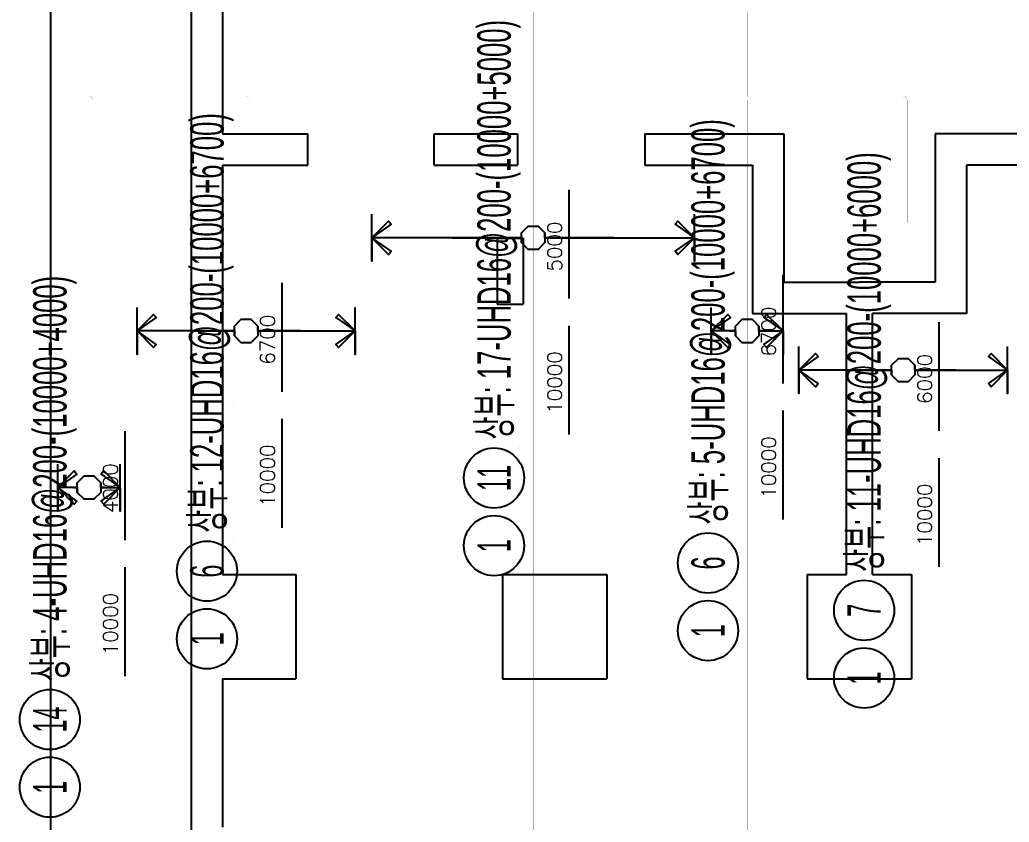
# Model space of a CAD drawing. Header units: millimetres. Extents: x 262481 to 2519995, y -394348 to 364571.
# Drawn here: x 470096 to 479574, y -177844 to -170159 of the extents above; entities that cross this region are included whole.
import ezdxf
from ezdxf.enums import TextEntityAlignment as Align

# ---------------------------------------------------------------- set-up
doc = ezdxf.new("R2010")
doc.units = ezdxf.units.MM
doc.header["$LTSCALE"] = 65
for name, color, linetype in [('DIM', 7, 'Continuous'), ('RP_TAG', 7, 'Continuous'), ('XDIM', 7, 'Continuous'), ('XREBAR', 1, 'Continuous'), ('버림', 8, 'Continuous')]:
    doc.layers.add(name, color=color, linetype=linetype)
doc.styles.add('RPWK1', font='arial.ttf', dxfattribs={"bigfont": 'whgtxt.shx'})
doc.styles.add('RPWK2', font='romans.shx', dxfattribs={"bigfont": 'whgtxt.shx'})

# ---------------------------------------------------------------- blocks, each defined once
blk = doc.blocks.new('xdfndgns')
at = {"color": 3, "linetype": 'ByBlock'}
blk.add_lwpolyline([(0, 12575), (0, 0), (3000, 0), (3000, 1785), (6250, 1785), (6250, 0), (9250, 0), (9250, 1785), (12290, 1785), (12290, 0), (15290, 0), (15290, 1785), (18330, 1785), (18330, 0), (21330, 0)], dxfattribs=at)
at = {"layer": 'DIM', "color": 5}
for p, q in [((1350, 14225), (1350, 750)), ((1650, 11025), (1650, 9675)), ((1650, 9675), (2465, 9675)), ((2465, 9375), (2465, 9675)), ((3675, 9375), (3675, 9675)), ((3675, 9675), (4475, 9675)), ((4475, 9675), (4475, 9375)), ((5695, 9675), (5695, 9375)), ((5695, 9675), (7025, 9675)), ((7025, 9675), (7025, 8255)), ((9805, 9675), (8475, 9675)), ((8475, 9675), (8475, 8255)), ((1650, 9375), (2465, 9375)), ((1650, 9375), (1650, 5455)), ((3675, 9375), (4475, 9375)), ((5695, 9375), (6725, 9375)), ((6725, 9375), (6725, 7955)), ((9805, 9375), (8775, 9375)), ((8775, 9375), (8775, 7955)), ((4280, 8675), (4280, 8045)), ((4280, 8675), (4530, 8675)), ((4530, 8675), (4530, 8045)), ((7025, 8255), (7750, 8255)), ((8475, 8255), (7750, 8255)), ((4280, 8045), (4530, 8045)), ((6725, 7955), (7625, 7955)), ((7625, 5455), (7625, 7955)), ((7875, 5455), (7875, 7955)), ((8775, 7955), (7875, 7955)), ((1650, 5455), (2350, 5455)), ((2350, 5455), (2350, 4455)), ((4330, 5455), (5330, 5455)), ((4330, 5455), (4330, 4455)), ((5330, 5455), (5330, 4455)), ((7250, 5455), (7625, 5455)), ((7250, 5455), (7250, 4455)), ((7875, 5455), (8250, 5455)), ((8250, 5455), (8250, 4455)), ((1650, 4455), (1650, 3035)), ((1650, 4455), (2350, 4455)), ((4330, 4455), (5330, 4455)), ((7250, 4455), (8250, 4455))]:
    blk.add_line(p, q, dxfattribs=at)
blk = doc.blocks.new('*U2425', base_point=(470384.0943, -176573.0776))
at = {"layer": 'RP_TAG', "color": 0, "linetype": 'Continuous', "ltscale": 100}
for centre in [(470384.095352, -176861.0776), (470384.097744, -177509.0776)]:
    blk.add_circle(centre, 288, dxfattribs=at)
at = {"layer": 'RP_TAG', "color": 0, "linetype": 'Continuous', "ltscale": 100, "style": 'RPWK1', "width": 0.55}
blk.add_text('상부: 4-UHD16@200-(10000+4000)', height=320, rotation=90.0002104601, dxfattribs=at).set_placement((470384.09398, -176493.0776), align=Align.MIDDLE_LEFT)
at = {"layer": 'RP_TAG', "color": 0, "linetype": 'Continuous', "ltscale": 100, "style": 'RPWK1', "width": 0.5}
for s, rotation, oblique, p in [('14', 90.0002104552, 359.9999999951, (470384.095352, -176861.0776)), ('1', 90.0002104619, 0.0000000017, (470384.097744, -177509.0776))]:
    blk.add_text(s, height=320, rotation=rotation, dxfattribs=dict(at, oblique=oblique)).set_placement(p, align=Align.MIDDLE_CENTER)
blk = doc.blocks.new('*U2428', base_point=(474639.0943, -174259.1491))
at = {"layer": 'RP_TAG', "color": 0, "linetype": 'Continuous', "ltscale": 100}
for centre in [(474639.095352, -174547.1491), (474639.097744, -175195.1491)]:
    blk.add_circle(centre, 288, dxfattribs=at)
at = {"layer": 'RP_TAG', "color": 0, "linetype": 'Continuous', "ltscale": 100, "style": 'RPWK1', "width": 0.55}
blk.add_text('상부: 17-UHD16@200-(10000+5000)', height=320, rotation=90.0002104601, dxfattribs=at).set_placement((474639.09398, -174179.1491), align=Align.MIDDLE_LEFT)
at = {"layer": 'RP_TAG', "color": 0, "linetype": 'Continuous', "ltscale": 100, "style": 'RPWK1', "width": 0.5}
for s, rotation, oblique, p in [('11', 90.0002104619, 0.0000000017, (474639.095352, -174547.1491)), ('1', 90.0002104552, 359.9999999951, (474639.097744, -175195.1491))]:
    blk.add_text(s, height=320, rotation=rotation, dxfattribs=dict(at, oblique=oblique)).set_placement(p, align=Align.MIDDLE_CENTER)
blk = doc.blocks.new('*U2429', base_point=(478184.0943, -175526.6491))
at = {"layer": 'RP_TAG', "color": 0, "linetype": 'Continuous', "ltscale": 100}
for centre in [(478184.095352, -175814.6491), (478184.097744, -176462.6491)]:
    blk.add_circle(centre, 288, dxfattribs=at)
at = {"layer": 'RP_TAG', "color": 0, "linetype": 'Continuous', "ltscale": 100, "style": 'RPWK1', "width": 0.55}
blk.add_text('상부: 11-UHD16@200-(10000+6000)', height=320, rotation=90.0002104601, dxfattribs=at).set_placement((478184.09398, -175446.6491), align=Align.MIDDLE_LEFT)
at = {"layer": 'RP_TAG', "color": 0, "linetype": 'Continuous', "ltscale": 100, "style": 'RPWK1', "oblique": 359.9999999951, "width": 0.5}
for s, p in [('7', (478184.095352, -175814.6491)), ('1', (478184.097744, -176462.6491))]:
    blk.add_text(s, height=320, rotation=90.0002104552, dxfattribs=at).set_placement(p, align=Align.MIDDLE_CENTER)
blk = doc.blocks.new('*U2431', base_point=(471889.0943, -175151.6491))
at = {"layer": 'RP_TAG', "color": 0, "linetype": 'Continuous', "ltscale": 100}
for centre in [(471889.095352, -175439.6491), (471889.097744, -176087.6491)]:
    blk.add_circle(centre, 288, dxfattribs=at)
at = {"layer": 'RP_TAG', "color": 0, "linetype": 'Continuous', "ltscale": 100, "style": 'RPWK1', "width": 0.55}
blk.add_text('상부: 12-UHD16@200-(10000+6700)', height=320, rotation=90.0002104601, dxfattribs=at).set_placement((471889.09398, -175071.6491), align=Align.MIDDLE_LEFT)
at = {"layer": 'RP_TAG', "color": 0, "linetype": 'Continuous', "ltscale": 100, "style": 'RPWK1', "width": 0.5}
for s, rotation, oblique, p in [('6', 90.0002104619, 0.0000000017, (471889.095352, -175439.6491)), ('1', 90.0002104552, 359.9999999951, (471889.097744, -176087.6491))]:
    blk.add_text(s, height=320, rotation=rotation, dxfattribs=dict(at, oblique=oblique)).set_placement(p, align=Align.MIDDLE_CENTER)
blk = doc.blocks.new('*U2432', base_point=(476689.0943, -175073.0776))
at = {"layer": 'RP_TAG', "color": 0, "linetype": 'Continuous', "ltscale": 100}
for centre in [(476689.095352, -175361.0776), (476689.097744, -176009.0776)]:
    blk.add_circle(centre, 288, dxfattribs=at)
at = {"layer": 'RP_TAG', "color": 0, "linetype": 'Continuous', "ltscale": 100, "style": 'RPWK1', "width": 0.55}
blk.add_text('상부: 5-UHD16@200-(10000+6700)', height=320, rotation=90.0002104601, dxfattribs=at).set_placement((476689.09398, -174993.0776), align=Align.MIDDLE_LEFT)
at = {"layer": 'RP_TAG', "color": 0, "linetype": 'Continuous', "ltscale": 100, "style": 'RPWK1', "oblique": 0.0000000017, "width": 0.5}
for s, p in [('6', (476689.095352, -175361.0776)), ('1', (476689.097744, -176009.0776))]:
    blk.add_text(s, height=320, rotation=90.0002104619, dxfattribs=at).set_placement(p, align=Align.MIDDLE_CENTER)

msp = doc.modelspace()

# ---------------------------------------------------------------- linework, layer by layer
at = {"layer": 'RP_TAG', "color": 250, "linetype": 'Continuous', "ltscale": 100}
for p, q in [((474879.1, -172957.1), (474879.1, -172957.1)), ((476929.1, -173771), (476929.1, -173771)), ((472129.1, -173849.6), (472129.1, -173849.6)), ((474879.1, -174259.1), (474879.1, -174259.1)), ((478424.1, -174224.6), (478424.1, -174224.6)), ((472129.1, -175151.6), (472129.1, -175151.6)), ((476929.1, -175073.1), (476929.1, -175073.1)), ((470624.1, -175271), (470624.1, -175271)), ((478424.1, -175526.6), (478424.1, -175526.6)), ((470624.1, -176573.1), (470624.1, -176573.1))]:
    msp.add_line(p, q, dxfattribs=at)
at = {"layer": 'RP_TAG', "color": 1, "linetype": 'Continuous', "ltscale": 100}
for points in [[(475359.1, -172829.1), (475359.1, -171786.2)], [(472609.1, -173721.6), (472609.1, -172678.7)], [(477409.1, -173643), (477409.1, -172600.1)], [(478904.1, -174096.6), (478904.1, -173053.7)], [(475359.1, -174131.1), (475359.1, -173088.3)], [(477409.1, -174945.1), (477409.1, -173902.2)], [(472609.1, -175023.6), (472609.1, -173980.8)], [(471104.1, -175143), (471104.1, -174100.1)], [(478904.1, -175398.6), (478904.1, -174355.8)], [(471104.1, -176445.1), (471104.1, -175402.2)]]:
    msp.add_lwpolyline(points, dxfattribs=at)
at = {"layer": 'XDIM', "color": 4, "linetype": 'Continuous'}
for points in [[(474241.6, -172246.4), (474901.6, -172246.4), (474901.6, -172293), (474901.6, -172199.8), (474967.5, -172133.9), (475060.7, -172133.9), (475126.6, -172199.8), (475126.6, -172293), (475060.7, -172358.9), (474967.5, -172358.9), (474901.6, -172293), (474901.6, -172246.4), (474241.6, -172246.4), (474241.6, -172246.4), (473469.1, -172246.4), (473628.2, -172087.3), (473653.4, -172117.3), (473469.1, -172246.4), (473628.2, -172405.5), (473653.4, -172375.4), (473469.1, -172246.4), (473469.1, -172471.4), (473469.1, -172021.4)], [(475786.6, -172246.4), (475126.6, -172246.4), (475126.6, -172199.8), (475126.6, -172293), (475060.7, -172358.9), (474967.5, -172358.9), (474901.6, -172293), (474901.6, -172199.8), (474967.5, -172133.9), (475060.7, -172133.9), (475126.6, -172199.8), (475126.6, -172246.4), (475786.6, -172246.4), (475786.6, -172246.4), (476559.1, -172246.4), (476400, -172405.5), (476374.8, -172375.4), (476559.1, -172246.4), (476400, -172087.3), (476374.8, -172117.3), (476559.1, -172246.4), (476559.1, -172471.4), (476559.1, -172021.4)], [(471741.6, -173138.9), (472151.6, -173138.9), (472151.6, -173185.5), (472151.6, -173092.3), (472217.5, -173026.4), (472310.7, -173026.4), (472376.6, -173092.3), (472376.6, -173185.5), (472310.7, -173251.4), (472217.5, -173251.4), (472151.6, -173185.5), (472151.6, -173138.9), (471741.6, -173138.9), (471741.6, -173138.9), (471219.1, -173138.9), (471378.2, -172979.8), (471403.4, -173009.8), (471219.1, -173138.9), (471378.2, -173298), (471403.4, -173267.9), (471219.1, -173138.9), (471219.1, -173363.9), (471219.1, -172913.9)], [(472786.6, -173138.9), (472376.6, -173138.9), (472376.6, -173092.3), (472376.6, -173185.5), (472310.7, -173251.4), (472217.5, -173251.4), (472151.6, -173185.5), (472151.6, -173092.3), (472217.5, -173026.4), (472310.7, -173026.4), (472376.6, -173092.3), (472376.6, -173138.9), (472786.6, -173138.9), (472786.6, -173138.9), (473309.1, -173138.9), (473150, -173298), (473124.8, -173267.9), (473309.1, -173138.9), (473150, -172979.8), (473124.8, -173009.8), (473309.1, -173138.9), (473309.1, -173363.9), (473309.1, -172913.9)], [(476891.6, -173138.9), (476951.6, -173138.9), (476951.6, -173185.5), (476951.6, -173092.3), (477017.5, -173026.4), (477110.7, -173026.4), (477176.6, -173092.3), (477176.6, -173185.5), (477110.7, -173251.4), (477017.5, -173251.4), (476951.6, -173185.5), (476951.6, -173138.9), (476891.6, -173138.9), (476891.6, -173138.9), (476719.1, -173138.9), (476878.2, -172979.8), (476903.4, -173009.8), (476719.1, -173138.9), (476878.2, -173298), (476903.4, -173267.9), (476719.1, -173138.9), (476719.1, -173363.9), (476719.1, -172913.9)], [(477236.6, -173138.9), (477176.6, -173138.9), (477176.6, -173092.3), (477176.6, -173185.5), (477110.7, -173251.4), (477017.5, -173251.4), (476951.6, -173185.5), (476951.6, -173092.3), (477017.5, -173026.4), (477110.7, -173026.4), (477176.6, -173092.3), (477176.6, -173138.9), (477236.6, -173138.9), (477236.6, -173138.9), (477409.1, -173138.9), (477250, -173298), (477224.8, -173267.9), (477409.1, -173138.9), (477250, -172979.8), (477224.8, -173009.8), (477409.1, -173138.9), (477409.1, -173363.9), (477409.1, -172913.9)], [(478059.1, -173513.9), (478446.6, -173513.9), (478446.6, -173560.5), (478446.6, -173467.3), (478512.5, -173401.4), (478605.7, -173401.4), (478671.6, -173467.3), (478671.6, -173560.5), (478605.7, -173626.4), (478512.5, -173626.4), (478446.6, -173560.5), (478446.6, -173513.9), (478059.1, -173513.9), (478059.1, -173513.9), (477559.1, -173513.9), (477718.2, -173354.8), (477743.4, -173384.8), (477559.1, -173513.9), (477718.2, -173673), (477743.4, -173642.9), (477559.1, -173513.9), (477559.1, -173738.9), (477559.1, -173288.9)], [(479059.1, -173513.9), (478671.6, -173513.9), (478671.6, -173467.3), (478671.6, -173560.5), (478605.7, -173626.4), (478512.5, -173626.4), (478446.6, -173560.5), (478446.6, -173467.3), (478512.5, -173401.4), (478605.7, -173401.4), (478671.6, -173467.3), (478671.6, -173513.9), (479059.1, -173513.9), (479059.1, -173513.9), (479559.1, -173513.9), (479400, -173673), (479374.8, -173642.9), (479559.1, -173513.9), (479400, -173354.8), (479374.8, -173384.8), (479559.1, -173513.9), (479559.1, -173738.9), (479559.1, -173288.9)], [(470609.1, -174638.9), (470646.6, -174638.9), (470646.6, -174685.5), (470646.6, -174592.3), (470712.5, -174526.4), (470805.7, -174526.4), (470871.6, -174592.3), (470871.6, -174685.5), (470805.7, -174751.4), (470712.5, -174751.4), (470646.6, -174685.5), (470646.6, -174638.9), (470609.1, -174638.9), (470609.1, -174638.9), (470459.1, -174638.9), (470618.2, -174479.8), (470643.4, -174509.8), (470459.1, -174638.9), (470618.2, -174798), (470643.4, -174767.9), (470459.1, -174638.9), (470459.1, -174863.9), (470459.1, -174413.9)], [(470909.1, -174638.9), (470871.6, -174638.9), (470871.6, -174592.3), (470871.6, -174685.5), (470805.7, -174751.4), (470712.5, -174751.4), (470646.6, -174685.5), (470646.6, -174592.3), (470712.5, -174526.4), (470805.7, -174526.4), (470871.6, -174592.3), (470871.6, -174638.9), (470909.1, -174638.9), (470909.1, -174638.9), (471059.1, -174638.9), (470900, -174798), (470874.8, -174767.9), (471059.1, -174638.9), (470900, -174479.8), (470874.8, -174509.8), (471059.1, -174638.9), (471059.1, -174863.9), (471059.1, -174413.9)]]:
    msp.add_lwpolyline(points, dxfattribs=at)
at = {"layer": 'XREBAR', "color": 171, "linetype": 'Continuous', "const_width": 1}
for points in [[(472301.6, -172051.4), (472301.6, -172051.4), (472301.6, -170926.4), (472296.6, -170907.6), (472282.8, -170893.9), (472264.1, -170888.9), (472264.1, -165351.4), (472264.1, -165351.4)], [(475051.6, -170351.4), (475051.6, -170351.4), (475051.6, -169141.4), (475046.6, -169122.6), (475032.8, -169108.9), (475014.1, -169103.9), (475014.1, -165351.4), (475014.1, -165351.4)], [(477101.6, -172051.4), (477101.6, -172051.4), (477101.6, -170926.4), (477096.6, -170907.6), (477082.8, -170893.9), (477064.1, -170888.9), (477064.1, -165351.4), (477064.1, -165351.4)], [(478596.6, -172101.4), (478596.6, -172101.4), (478596.6, -170926.4), (478591.6, -170907.6), (478577.8, -170893.9), (478559.1, -170888.9), (478559.1, -166101.4), (478559.1, -166101.4)], [(470796.6, -172051.4), (470796.6, -172051.4), (470796.6, -170926.4), (470791.6, -170907.6), (470777.8, -170893.9), (470759.1, -170888.9), (470759.1, -168351.4), (470759.1, -168351.4)], [(475014.1, -179141.4), (475014.1, -179141.4), (475014.1, -169141.4), (475014.1, -169141.4)], [(470759.1, -180926.4), (470759.1, -180926.4), (470759.1, -170926.4), (470759.1, -170926.4)], [(472264.1, -180926.4), (472264.1, -180926.4), (472264.1, -170926.4), (472264.1, -170926.4)], [(477064.1, -180926.4), (477064.1, -180926.4), (477064.1, -170926.4), (477064.1, -170926.4)], [(478559.1, -180926.4), (478559.1, -180926.4), (478559.1, -170926.4), (478559.1, -170926.4)]]:
    msp.add_lwpolyline(points, dxfattribs=at)

# ---------------------------------------------------------------- block references
at = {"layer": 'RP_TAG', "color": 171, "linetype": 'Continuous', "ltscale": 1.44556e-317}
for name, p in [('*U2428', (474639.1, -174259.1)), ('*U2431', (471889.1, -175151.6)), ('*U2432', (476689.1, -175073.1)), ('*U2429', (478184.1, -175526.6)), ('*U2425', (470384.1, -176573.1))]:
    msp.add_blockref(name, p, dxfattribs=at)
at = {"layer": '버림'}
msp.add_blockref('xdfndgns', (470389.1, -180926.4), dxfattribs=at)

# ---------------------------------------------------------------- texts
at = {"layer": 'RP_TAG', "color": 2, "linetype": 'Continuous', "ltscale": 100, "style": 'RPWK2'}
for s, p in [('5000', (475331.1, -172330.5)), ('6700', (477381.1, -173144.4)), ('6700', (472581.1, -173223)), ('10000', (475331.1, -173632.6)), ('6000', (478876.1, -173598)), ('10000', (477381.1, -174446.5)), ('10000', (472581.1, -174525.1)), ('4000', (471076.1, -174644.4)), ('10000', (478876.1, -174900.1)), ('10000', (471076.1, -175946.5))]:
    msp.add_text(s, height=139.38, rotation=90.00021, dxfattribs=at).set_placement(p, align=Align.BOTTOM_CENTER)

doc.saveas('drawing.dxf')
